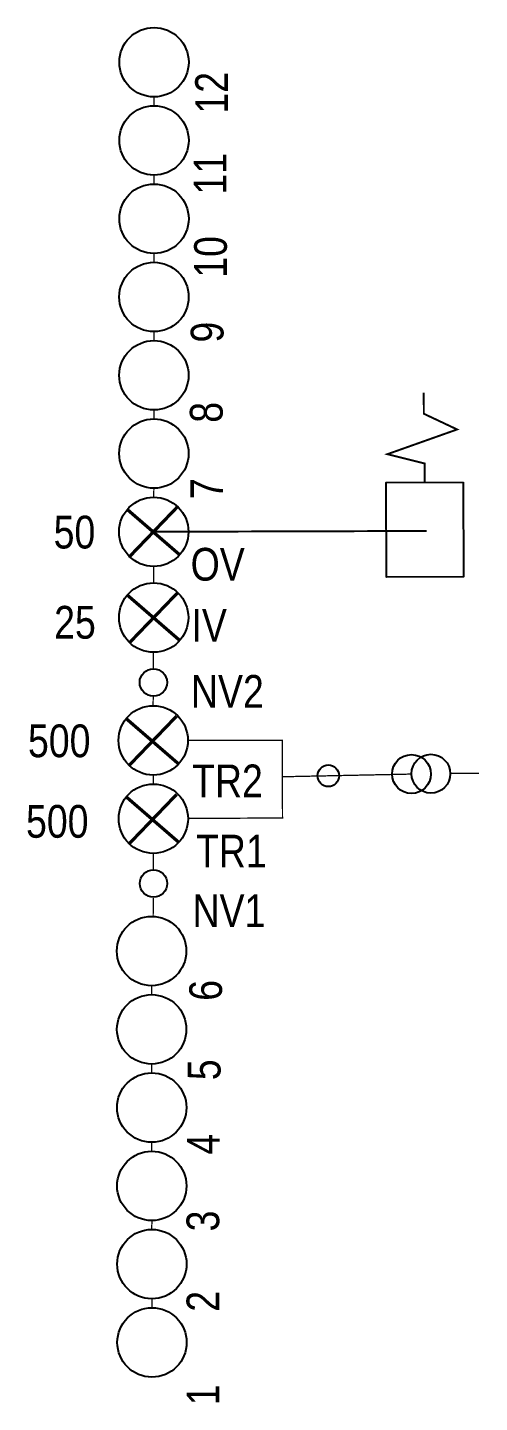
# Model space of a CAD drawing. Extents: x -24 to 1655, y -25 to 61.
# Drawn here: x 797.83 to 804.74, y 39.79 to 60.81 of the extents above; entities that cross this region are included whole.
import ezdxf
from ezdxf.enums import TextEntityAlignment as Align

# ---------------------------------------------------------------- set-up
doc = ezdxf.new("R2010")
doc.units = 0
doc.header["$MEASUREMENT"] = 0
doc.layers.add('PREVIEW_DESTINATION', color=7, linetype='Continuous')
doc.styles.add('TECHBASE_ARIAL_NOVA_LIGHT', font='ArialNova-Light.ttf')

# ---------------------------------------------------------------- blocks, each defined once
blk = doc.blocks.new('TB_12 RICHTINGEN LS REK REVERSE__40955691265E_52FE5F1D_ANL1')
at = {"color": 6}
for points, const_width in [([(-0.915, -0.11), (-1.679, 0.625)], 0.05), ([(-1.646, -0.141), (-0.952, 0.661)], 0.05), ([(0.281, -0.109), (-0.482, 0.626)], 0.05), ([(-0.449, -0.14), (0.244, 0.662)], 0.05), ([(2.169, -0.126), (1.406, 0.609)], 0.05), ([(1.439, -0.157), (2.133, 0.645)], 0.05), ([(3.481, -0.122), (2.717, 0.613)], 0.05), ([(2.751, -0.153), (3.444, 0.649)], 0.05), ([(-8.625, 0.267), (-8.762, 0.269)], 0.02), ([(-7.429, 0.268), (-7.565, 0.271)], 0.02), ([(-6.232, 0.27), (-6.368, 0.27)], 0.02), ([(-5.036, 0.271), (-5.172, 0.273)], 0.02), ([(-3.839, 0.272), (-3.975, 0.274)], 0.02), ([(-2.496, 0.247), (-2.78, 0.249)], 0.02), ([(-1.816, 0.245), (-2.067, 0.247)], 0.02), ([(-0.619, 0.246), (-0.756, 0.248)], 0.02), ([(0.588, 0.248), (0.441, 0.25)], 0.02), ([(1.258, 0.246), (1.006, 0.247)], 0.02), ([(2.569, 0.24), (2.318, 0.241)], 0.02), ([(3.766, 0.238), (3.629, 0.241)], 0.02), ([(4.962, 0.236), (4.826, 0.238)], 0.02), ([(6.159, 0.236), (6.022, 0.238)], 0.02), ([(7.355, 0.235), (7.219, 0.237)], 0.02), ([(8.552, 0.236), (8.415, 0.238)], 0.02), ([(9.748, 0.236), (9.612, 0.238)], 0.02), ([(-0.089, -0.282), (-0.087, -1.725), (-1.276, -1.729), (-1.281, -0.284), (-1.276, -1.729), (-0.645, -1.727), (-0.604, -3.701)], 0.02), ([(-0.594, -4.294), (-0.593, -4.731)], 0.02)]:
    blk.add_lwpolyline(points, dxfattribs=dict(at, const_width=const_width))
at = {"color": 6, "linetype": 'Continuous', "const_width": 0.03}
for points in [[(3.112, -3.931), (3.1, 0.24)], [(5.225, -3.889), (4.904, -3.89), (4.664, -4.399), (4.286, -3.333), (4.144, -3.901), (3.855, -3.902)]]:
    blk.add_lwpolyline(points, dxfattribs=at)
at = {"color": 6}
blk.add_lwpolyline([(3.858, -4.492), (2.413, -4.498), (2.408, -3.317), (3.853, -3.312)], close=True, dxfattribs=at)
for centre, radius in [((-9.292, 0.267), 0.53), ((-8.095, 0.269), 0.53), ((-6.899, 0.27), 0.53), ((-5.702, 0.271), 0.53), ((-4.506, 0.272), 0.53), ((-3.309, 0.273), 0.53), ((-1.286, 0.246), 0.53), ((-0.089, 0.248), 0.53), ((1.788, 0.241), 0.53), ((3.099, 0.24), 0.53), ((4.296, 0.238), 0.53), ((5.492, 0.238), 0.53), ((6.689, 0.237), 0.53), ((7.885, 0.236), 0.53), ((9.082, 0.236), 0.53), ((10.278, 0.236), 0.53), ((-2.277, 0.245), 0.209), ((0.797, 0.246), 0.209), ((-0.63, -2.43), 0.165), ((-0.604, -3.701), 0.297), ((-0.599, -3.998), 0.297)]:
    blk.add_circle(centre, radius, dxfattribs=at)
at = {"color": 6, "char_height": 0.5, "attachment_point": 1, "rotation": 270, "style": 'TECHBASE_ARIAL_NOVA_LIGHT'}
for s, insert in [('500', (-1.077, 2.193)), ('500', (0.154, 2.163)), ('25', (1.966, 1.763)), ('50', (3.345, 1.771))]:
    blk.add_mtext_dynamic_manual_height_columns(s, width=0.80676, gutter_width=2.5, heights=[0], dxfattribs=dict(at, insert=insert))
at = {"char_height": 0.5, "attachment_point": 3, "style": 'TECHBASE_ARIAL_NOVA_LIGHT'}
for s, insert in [('1', (-9.935, -0.263)), ('2', (-8.504, -0.262)), ('3', (-7.276, -0.261)), ('4', (-6.103, -0.268)), ('5', (-4.965, -0.281)), ('6', (-3.751, -0.304)), ('7', (3.918, -0.32)), ('8', (5.085, -0.313)), ('9', (6.311, -0.326)), ('10', (7.62, -0.378)), ('11', (8.892, -0.372)), ('12', (10.129, -0.394))]:
    blk.add_mtext_dynamic_manual_height_columns(s, width=0.66519, gutter_width=2.5, heights=[0], dxfattribs=dict(at, insert=insert))
at = {"char_height": 0.5, "attachment_point": 1, "rotation": 270, "style": 'TECHBASE_ARIAL_NOVA_LIGHT'}
for s, heights, insert in [('NV1', [0], (-2.443, -0.353)), ('TR1', [0], (-1.532, -0.406)), ('TR2', [0], (-0.458, -0.346)), ('NV2', [0], (0.91, -0.329)), ('IV', [0.279], (1.92, -0.337)), ('OV', [0], (2.853, -0.324))]:
    blk.add_mtext_dynamic_manual_height_columns(s, width=0.66519, gutter_width=2.5, heights=heights, dxfattribs=dict(at, insert=insert))
at = {"color": 6, "style": 'TECHBASE_ARIAL_NOVA_LIGHT'}
for tag, p in [('RI10', (7.648, 1.038)), ('RI11', (8.845, 1.039)), ('RI12', (10.041, 1.038)), ('RI1', (-9.527, 1.068)), ('RI2', (-8.332, 1.071)), ('RI3', (-7.134, 1.07)), ('RI4', (-5.939, 1.074)), ('RI5', (-4.742, 1.075)), ('RI6', (-3.546, 1.076)), ('RI7', (4.059, 1.041)), ('RI8', (5.256, 1.04)), ('RI9', (6.452, 1.04))]:
    blk.add_attdef(tag, text='', height=0.5, rotation=270, dxfattribs=at).set_placement(p, align=Align.RIGHT)

msp = doc.modelspace()

# ---------------------------------------------------------------- block references
at = {"layer": 'PREVIEW_DESTINATION', "rotation": 90.00000000000001}
msp.add_blockref('TB_12 RICHTINGEN LS REK REVERSE__40955691265E_52FE5F1D_ANL1', (800, 50, 2), dxfattribs=at)

doc.saveas('drawing.dxf')
